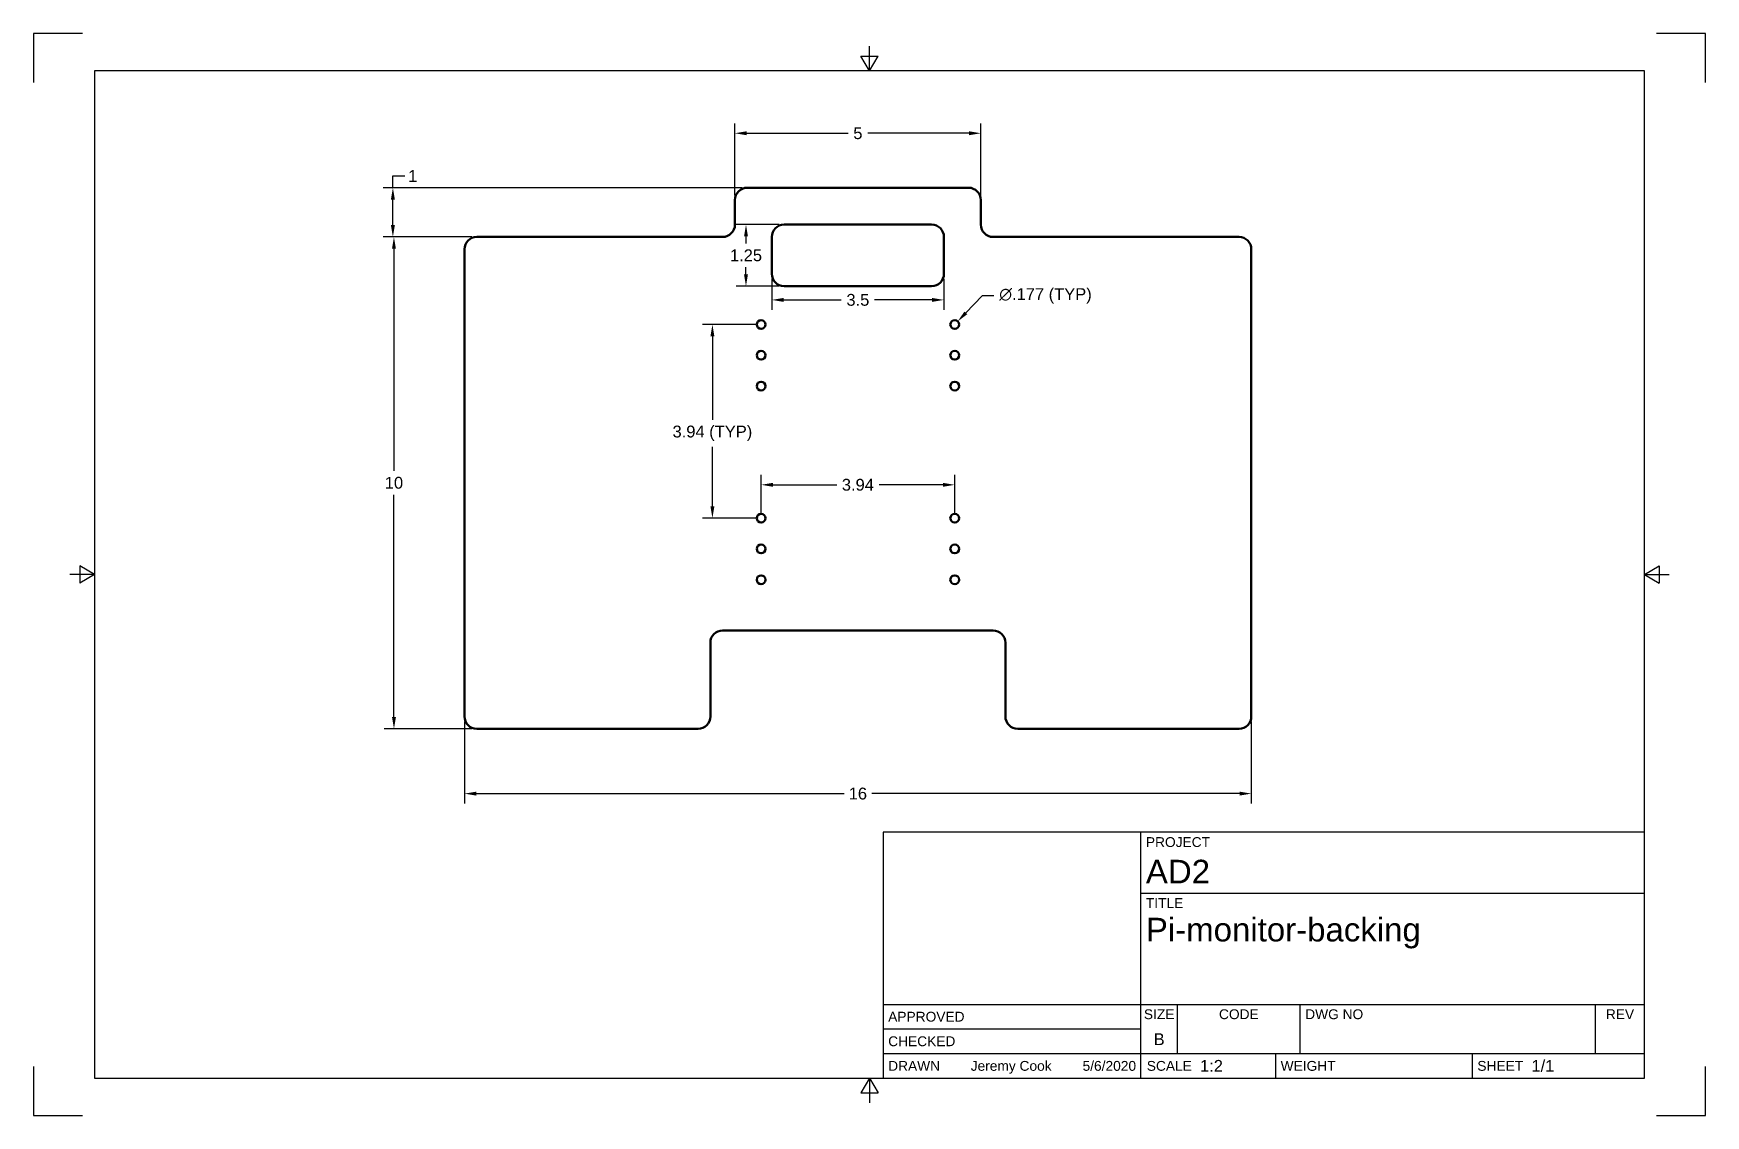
# Model space of a CAD drawing. Header units: inches. Extents: x 0 to 17, y 0 to 11.
import ezdxf
from ezdxf.enums import TextEntityAlignment as Align

# ---------------------------------------------------------------- set-up
doc = ezdxf.new("R2010")
doc.units = ezdxf.units.IN
doc.header["$LTSCALE"] = 0.75
doc.header["$MEASUREMENT"] = 0
doc.layers.add('Border', color=7, linetype='Continuous')
doc.layers.add('Titleblock', color=7, linetype='Continuous')
doc.layers.add('Dimensions', color=7, linetype='Continuous', lineweight=25)
doc.layers.add('Visible', color=7, linetype='Continuous', lineweight=50)
doc.styles.add('FusionTitle', font='')
doc.styles.get("Standard").update_dxf_attribs({"font": 'arial.ttf'})
doc.styles.get('FusionTitle').set_extended_font_data('Arial Unicode MS')
doc.dimstyles.get("Standard").update_dxf_attribs({"dimtxt": 0.12, "dimasz": 0.12, "dimexe": 0.1, "dimexo": 0.05, "dimgap": 0.06, "dimtad": 0, "dimtih": 1, "dimtoh": 1, "dimzin": 12, "dimdsep": 46, "dimtxsty": 'Standard', "dimcen": 0, "dimclrd": 256, "dimclre": 256, "dimclrt": 256, "dimazin": 3, "dimtp": 0.01, "dimtm": 0.01, "dimtfac": 1, "dimtofl": 0, "dimtmove": 0, "dimatfit": 3, "dimfxl": 1, "dimtolj": 1, "dimtzin": 12, "dimarcsym": 1})

# ---------------------------------------------------------------- blocks, each defined once
blk = doc.blocks.new('ANSI_B_SHEET')
at = {"layer": 'Border'}
for p, q in [((0.5, 11), (0, 11)), ((0, 11), (0, 10.5)), ((17, 11), (16.5, 11)), ((17, 10.5), (17, 11)), ((8.413397, 10.77), (8.586603, 10.77)), ((8.5, 10.62), (8.413397, 10.77)), ((8.5, 10.62), (8.5, 10.87)), ((8.5, 10.62), (8.586603, 10.77)), ((16.38, 10.62), (0.62, 10.62)), ((0.62, 10.62), (0.62, 0.38)), ((16.38, 0.38), (16.38, 10.62)), ((0.62, 5.5), (0.37, 5.5)), ((0.47, 5.586603), (0.47, 5.413397)), ((0.62, 5.5), (0.47, 5.586603)), ((0.62, 5.5), (0.47, 5.413397)), ((16.38, 5.5), (16.53, 5.586603)), ((16.38, 5.5), (16.63, 5.5)), ((16.38, 5.5), (16.53, 5.413397)), ((16.53, 5.586603), (16.53, 5.413397)), ((0, 0.5), (0, 0)), ((0.62, 0.38), (16.38, 0.38)), ((8.5, 0.38), (8.413397, 0.23)), ((8.5, 0.38), (8.5, 0.13)), ((8.5, 0.38), (8.586603, 0.23)), ((17, 0), (17, 0.5)), ((8.413397, 0.23), (8.586603, 0.23)), ((0, 0), (0.5, 0)), ((16.5, 0), (17, 0))]:
    blk.add_line(p, q, dxfattribs=at)
blk = doc.blocks.new('ANSI_TITLEBLOCK')
at = {"layer": 'Titleblock'}
for p, q in [((0, 2.5), (-7.74, 2.5)), ((-7.74, 2.5), (-7.74, 0)), ((-5.12, 0), (-5.12, 2.5)), ((0, 0), (0, 2.5)), ((-5.12, 1.88), (0, 1.88)), ((-7.74, 0.75), (0, 0.75)), ((-4.75, 0.25), (-4.75, 0.75)), ((-3.5, 0.25), (-3.5, 0.75)), ((-0.5, 0.25), (-0.5, 0.75)), ((-7.74, 0.5), (-5.12, 0.5)), ((-7.74, 0.25), (0, 0.25)), ((-3.75, 0), (-3.75, 0.25)), ((-1.75, 0), (-1.75, 0.25)), ((-7.74, 0), (0, 0))]:
    blk.add_line(p, q, dxfattribs=at)
at = {"layer": 'Titleblock', "style": 'FusionTitle'}
for s, p in [('PROJECT', (-5.07, 2.45)), ('TITLE', (-5.07, 1.83)), ('DWG NO', (-3.45, 0.7))]:
    blk.add_text(s, height=0.1, dxfattribs=at).set_placement(p, align=Align.TOP_LEFT)
for s, p in [('SIZE', (-4.935, 0.7)), ('CODE', (-4.125, 0.7)), ('REV', (-0.25, 0.7))]:
    blk.add_text(s, height=0.1, dxfattribs=at).set_placement(p, align=Align.TOP_CENTER)
for s, p in [('APPROVED', (-7.69, 0.625)), ('CHECKED', (-7.69, 0.375)), ('DRAWN', (-7.69, 0.125)), ('SCALE', (-5.060956, 0.125)), ('WEIGHT', (-3.7, 0.125)), ('SHEET', (-1.7, 0.125))]:
    blk.add_text(s, height=0.1, dxfattribs=at).set_placement(p, align=Align.MIDDLE_LEFT)
blk.add_attdef('PROJECT', (-5.07, 1.98), '', height=0.24, dxfattribs=at)
for tag, height, p in [('TITLE_1', 0.24, (-5.07, 1.63)), ('TITLE_2', 0.24, (-5.07, 1.29)), ('TITLE_3', 0.12, (-5.07, 0.95))]:
    blk.add_attdef(tag, text='', height=height, dxfattribs=at).set_placement(p, align=Align.TOP_LEFT)
for tag, height, p in [('APPROVED_BY', 0.1, (-6.851207, 0.625)), ('CHECKED_BY', 0.1, (-6.851207, 0.375)), ('DRAWN_BY', 0.1, (-6.851207, 0.125)), ('SCALE', 0.12, (-4.52, 0.125)), ('WEIGHT', 0.12, (-3.1, 0.125)), ('SHEET', 0.12, (-1.15, 0.125))]:
    blk.add_attdef(tag, text='', height=height, dxfattribs=at).set_placement(p, align=Align.MIDDLE_LEFT)
for tag, p in [('APPROVED_DATE', (-5.17, 0.625)), ('CHECKED_DATE', (-5.17, 0.375)), ('DRAWN_DATE', (-5.17, 0.125))]:
    blk.add_attdef(tag, text='', height=0.1, dxfattribs=at).set_placement(p, align=Align.MIDDLE_RIGHT)
for tag, p in [('SIZE', (-4.935, 0.3)), ('CODE', (-4.125, 0.3)), ('REV', (-0.25, 0.3))]:
    blk.add_attdef(tag, text='', height=0.12, dxfattribs=at).set_placement(p, align=Align.BOTTOM_CENTER)
blk.add_attdef('DWG_NO', text='', height=0.12, dxfattribs=at).set_placement((-3.45, 0.3), align=Align.BOTTOM_LEFT)
blk = doc.blocks.new('*D13')
at = {"layer": 'Defpoints', "color": 0, "transparency": 16777216}
for p in [(3.665207, 8.931521), (4.506797, 8.931521), (4.506797, 3.931521)]:
    blk.add_point(p, dxfattribs=at)
at = {"layer": 'Dimensions', "lineweight": -2, "transparency": 16777216}
for p, q in [((4.456797, 8.931521), (3.565207, 8.931521)), ((3.665207, 8.811521), (3.665207, 6.55279)), ((3.665207, 4.051521), (3.665207, 6.310253)), ((4.456797, 3.931521), (3.565207, 3.931521))]:
    blk.add_line(p, q, dxfattribs=at)
at = {"layer": 'Dimensions', "transparency": 16777216}
for points in [[(3.645207, 8.811521), (3.685207, 8.811521), (3.665207, 8.931521)], [(3.645207, 4.051521), (3.685207, 4.051521), (3.665207, 3.931521)]]:
    blk.add_solid(points, dxfattribs=at)
at = {"layer": 'Dimensions', "transparency": 16777216, "insert": (3.665207, 6.431521), "char_height": 0.12, "attachment_point": 5}
blk.add_mtext('\\A1;10', dxfattribs=at)
blk = doc.blocks.new('*D14')
at = {"layer": 'Defpoints', "color": 0, "transparency": 16777216}
for p in [(3.654353, 9.431521), (7.256797, 9.431521), (4.506797, 8.931521)]:
    blk.add_point(p, dxfattribs=at)
at = {"layer": 'Dimensions', "lineweight": -2, "transparency": 16777216}
for p, q in [((3.654353, 9.431521), (3.654353, 9.551521)), ((3.654353, 9.551521), (3.774353, 9.551521)), ((7.206797, 9.431521), (3.554353, 9.431521)), ((3.654353, 9.051521), (3.654353, 9.311521)), ((4.456797, 8.931521), (3.554353, 8.931521))]:
    blk.add_line(p, q, dxfattribs=at)
at = {"layer": 'Dimensions', "transparency": 16777216}
for points in [[(3.634353, 9.311521), (3.674353, 9.311521), (3.654353, 9.431521)], [(3.634353, 9.051521), (3.674353, 9.051521), (3.654353, 8.931521)]]:
    blk.add_solid(points, dxfattribs=at)
at = {"layer": 'Dimensions', "transparency": 16777216, "insert": (3.856454, 9.551521), "char_height": 0.12, "attachment_point": 5}
blk.add_mtext('\\A1;1', dxfattribs=at)
blk = doc.blocks.new('*D15')
at = {"layer": 'Defpoints', "color": 0, "transparency": 16777216}
for p in [(4.381797, 4.056521), (12.381797, 4.056521), (12.381797, 3.272452)]:
    blk.add_point(p, dxfattribs=at)
at = {"layer": 'Dimensions', "lineweight": -2, "transparency": 16777216}
for p, q in [((4.381797, 4.006521), (4.381797, 3.172452)), ((12.381797, 4.006521), (12.381797, 3.172452)), ((4.501797, 3.272452), (8.241538, 3.272452)), ((12.261797, 3.272452), (8.522056, 3.272452))]:
    blk.add_line(p, q, dxfattribs=at)
at = {"layer": 'Dimensions', "transparency": 16777216}
for points in [[(4.501797, 3.292452), (4.501797, 3.252452), (4.381797, 3.272452)], [(12.261797, 3.292452), (12.261797, 3.252452), (12.381797, 3.272452)]]:
    blk.add_solid(points, dxfattribs=at)
at = {"layer": 'Dimensions', "transparency": 16777216, "insert": (8.381797, 3.272452), "char_height": 0.12, "attachment_point": 5}
blk.add_mtext('\\A1;16', dxfattribs=at)
blk = doc.blocks.new('*D16')
at = {"layer": 'Defpoints', "color": 0, "transparency": 16777216}
for p in [(9.33546, 8.008799), (9.396639, 8.072747)]:
    blk.add_point(p, dxfattribs=at)
at = {"layer": 'Dimensions', "lineweight": -2, "transparency": 16777216}
for p, q in [((9.644992, 8.332339), (9.479594, 8.159456)), ((9.764992, 8.332339), (9.644992, 8.332339))]:
    blk.add_line(p, q, dxfattribs=at)
at = {"layer": 'Dimensions', "transparency": 16777216}
blk.add_solid([(9.465142, 8.173282), (9.494045, 8.145631), (9.396639, 8.072747)], dxfattribs=at)
at = {"layer": 'Dimensions', "transparency": 16777216, "insert": (10.28903, 8.332339), "char_height": 0.12, "attachment_point": 5}
blk.add_mtext('\\A1;∅.177 (TYP)', dxfattribs=at)
blk = doc.blocks.new('*D17')
at = {"layer": 'Defpoints', "color": 0, "transparency": 16777216}
for p in [(9.631797, 9.985344), (7.131797, 9.306521), (9.631797, 9.306521)]:
    blk.add_point(p, dxfattribs=at)
at = {"layer": 'Dimensions', "lineweight": -2, "transparency": 16777216}
for p, q in [((7.131797, 9.356521), (7.131797, 10.085344)), ((9.631797, 9.356521), (9.631797, 10.085344)), ((7.251797, 9.985344), (8.282016, 9.985344)), ((9.511797, 9.985344), (8.481579, 9.985344))]:
    blk.add_line(p, q, dxfattribs=at)
at = {"layer": 'Dimensions', "transparency": 16777216}
for points in [[(7.251797, 10.005344), (7.251797, 9.965344), (7.131797, 9.985344)], [(9.511797, 10.005344), (9.511797, 9.965344), (9.631797, 9.985344)]]:
    blk.add_solid(points, dxfattribs=at)
at = {"layer": 'Dimensions', "transparency": 16777216, "insert": (8.381797, 9.985344), "char_height": 0.12, "attachment_point": 5}
blk.add_mtext('\\A1;5', dxfattribs=at)
blk = doc.blocks.new('*D18')
at = {"layer": 'Defpoints', "color": 0, "transparency": 16777216}
for p in [(7.397545, 8.040773), (6.902886, 6.072269), (7.397545, 6.072269)]:
    blk.add_point(p, dxfattribs=at)
at = {"layer": 'Dimensions', "lineweight": -2, "transparency": 16777216}
for p, q in [((7.347545, 8.040773), (6.802886, 8.040773)), ((6.902886, 7.920773), (6.902886, 7.073875)), ((6.902886, 6.192269), (6.902886, 6.796549)), ((7.347545, 6.072269), (6.802886, 6.072269))]:
    blk.add_line(p, q, dxfattribs=at)
at = {"layer": 'Dimensions', "transparency": 16777216}
for points in [[(6.882886, 7.920773), (6.922886, 7.920773), (6.902886, 8.040773)], [(6.882886, 6.192269), (6.922886, 6.192269), (6.902886, 6.072269)]]:
    blk.add_solid(points, dxfattribs=at)
at = {"layer": 'Dimensions', "transparency": 16777216, "insert": (6.902886, 6.935212), "char_height": 0.12, "attachment_point": 5}
blk.add_mtext('\\A1;3.94 (TYP)', dxfattribs=at)
blk = doc.blocks.new('*D19')
at = {"layer": 'Defpoints', "color": 0, "transparency": 16777216}
for p in [(9.366049, 6.411681), (7.397545, 6.072269), (9.366049, 6.072269)]:
    blk.add_point(p, dxfattribs=at)
at = {"layer": 'Dimensions', "lineweight": -2, "transparency": 16777216}
for p, q in [((7.397545, 6.122269), (7.397545, 6.511681)), ((9.366049, 6.122269), (9.366049, 6.511681)), ((7.517545, 6.411681), (8.166231, 6.411681)), ((9.246049, 6.411681), (8.597363, 6.411681))]:
    blk.add_line(p, q, dxfattribs=at)
at = {"layer": 'Dimensions', "transparency": 16777216}
for points in [[(7.517545, 6.431681), (7.517545, 6.391681), (7.397545, 6.411681)], [(9.246049, 6.431681), (9.246049, 6.391681), (9.366049, 6.411681)]]:
    blk.add_solid(points, dxfattribs=at)
at = {"layer": 'Dimensions', "transparency": 16777216, "insert": (8.381797, 6.411681), "char_height": 0.12, "attachment_point": 5}
blk.add_mtext('\\A1;3.94', dxfattribs=at)
blk = doc.blocks.new('*D20')
at = {"layer": 'Defpoints', "color": 0, "transparency": 16777216}
for p in [(7.506797, 8.556521), (9.256797, 8.556521), (9.256797, 8.29128)]:
    blk.add_point(p, dxfattribs=at)
at = {"layer": 'Dimensions', "lineweight": -2, "transparency": 16777216}
for p, q in [((7.506797, 8.506521), (7.506797, 8.19128)), ((9.256797, 8.506521), (9.256797, 8.19128)), ((7.626797, 8.29128), (8.212152, 8.29128)), ((9.136797, 8.29128), (8.551443, 8.29128))]:
    blk.add_line(p, q, dxfattribs=at)
at = {"layer": 'Dimensions', "transparency": 16777216}
for points in [[(7.626797, 8.31128), (7.626797, 8.27128), (7.506797, 8.29128)], [(9.136797, 8.31128), (9.136797, 8.27128), (9.256797, 8.29128)]]:
    blk.add_solid(points, dxfattribs=at)
at = {"layer": 'Dimensions', "transparency": 16777216, "insert": (8.381797, 8.29128), "char_height": 0.12, "attachment_point": 5}
blk.add_mtext('\\A1;3.5', dxfattribs=at)
blk = doc.blocks.new('*D21')
at = {"layer": 'Defpoints', "color": 0, "transparency": 16777216}
for p in [(7.244239, 9.056521), (7.631797, 9.056521), (7.631797, 8.431521)]:
    blk.add_point(p, dxfattribs=at)
at = {"layer": 'Dimensions', "lineweight": -2, "transparency": 16777216}
for p, q in [((7.581797, 9.056521), (7.144239, 9.056521)), ((7.244239, 8.936521), (7.244239, 8.86529)), ((7.244239, 8.551521), (7.244239, 8.622753)), ((7.581797, 8.431521), (7.144239, 8.431521))]:
    blk.add_line(p, q, dxfattribs=at)
at = {"layer": 'Dimensions', "transparency": 16777216}
for points in [[(7.224239, 8.936521), (7.264239, 8.936521), (7.244239, 9.056521)], [(7.224239, 8.551521), (7.264239, 8.551521), (7.244239, 8.431521)]]:
    blk.add_solid(points, dxfattribs=at)
at = {"layer": 'Dimensions', "transparency": 16777216, "insert": (7.244239, 8.744021), "char_height": 0.12, "attachment_point": 5}
blk.add_mtext('\\A1;1.25', dxfattribs=at)

msp = doc.modelspace()

# ---------------------------------------------------------------- linework, layer by layer
at = {"layer": 'Visible'}
for p, q in [((9.506797, 9.431521, 0.046875), (7.256797, 9.431521, 0.046875)), ((7.131797, 9.306521, 0.046875), (7.131797, 9.056521, 0.046875)), ((9.631797, 9.056521, 0.046875), (9.631797, 9.306521, 0.046875)), ((7.631797, 9.056521, 0.046875), (9.131797, 9.056521, 0.046875)), ((7.006797, 8.931521, 0.046875), (4.506797, 8.931521, 0.046875)), ((7.506797, 8.556521, 0.046875), (7.506797, 8.931521, 0.046875)), ((9.256797, 8.931521, 0.046875), (9.256797, 8.556521, 0.046875)), ((12.256797, 8.931521, 0.046875), (9.756797, 8.931521, 0.046875)), ((4.381797, 8.806521, 0.046875), (4.381797, 4.056521, 0.046875)), ((12.381797, 4.056521, 0.046875), (12.381797, 8.806521, 0.046875)), ((9.131797, 8.431521, 0.046875), (7.631797, 8.431521, 0.046875)), ((7.006797, 4.931521, 0.046875), (9.756797, 4.931521, 0.046875)), ((6.881797, 4.056521, 0.046875), (6.881797, 4.806521, 0.046875)), ((9.881797, 4.806521, 0.046875), (9.881797, 4.056521, 0.046875)), ((4.506797, 3.931521, 0.046875), (6.756797, 3.931521, 0.046875)), ((10.006797, 3.931521, 0.046875), (12.256797, 3.931521, 0.046875))]:
    msp.add_line(p, q, dxfattribs=at)
at = {"layer": 'Visible', "extrusion": (0, 0, -1)}
for centre in [(-7.397545, 8.040773, -0.046875), (-9.366049, 8.040773, -0.046875), (-7.397545, 7.728273, -0.046875), (-9.366049, 7.728273, -0.046875), (-7.397545, 7.415773, -0.046875), (-9.366049, 7.415773, -0.046875), (-7.397545, 6.072269, -0.046875), (-9.366049, 6.072269, -0.046875), (-7.397545, 5.759769, -0.046875), (-9.366049, 5.759769, -0.046875), (-7.397545, 5.447269, -0.046875), (-9.366049, 5.447269, -0.046875)]:
    msp.add_circle(centre, 0.04425, dxfattribs=at)
for centre, start, end in [((-7.256797, 9.306521, -0.046875), 0, 90), ((-9.506797, 9.306521, -0.046875), 90, 180), ((-4.506797, 8.806521, -0.046875), 0, 90), ((-12.256797, 8.806521, -0.046875), 90, 180), ((-4.506797, 4.056521, -0.046875), 270, 0), ((-6.756797, 4.056521, -0.046875), 180, 270), ((-10.006797, 4.056521, -0.046875), 270, 0), ((-12.256797, 4.056521, -0.046875), 180, 270)]:
    msp.add_arc(centre, 0.125, start, end, dxfattribs=at)
at = {"layer": 'Visible'}
for centre, start, end in [((7.006797, 9.056521, 0.046875), 270, 0), ((7.631797, 8.931521, 0.046875), 90, 180), ((9.131797, 8.931521, 0.046875), 0, 90), ((9.756797, 9.056521, 0.046875), 180, 270), ((7.631797, 8.556521, 0.046875), 180, 270), ((9.131797, 8.556521, 0.046875), 270, 0), ((7.006797, 4.806521, 0.046875), 90, 180), ((9.756797, 4.806521, 0.046875), 0, 90)]:
    msp.add_arc(centre, 0.125, start, end, dxfattribs=at)

# ---------------------------------------------------------------- block references
at = {"layer": 'Border'}
msp.add_blockref('ANSI_B_SHEET', (0, 0), dxfattribs=at)
at = {"layer": 'Titleblock'}
msp.add_blockref('ANSI_TITLEBLOCK', (16.38, 0.38), dxfattribs=at).add_auto_attribs({'SHEET': '1/1', 'SCALE': '1:2', 'DRAWN_DATE': '5/6/2020', 'DRAWN_BY': 'Jeremy Cook', 'SIZE': 'B', 'PROJECT': 'AD2', 'TITLE_1': 'Pi-monitor-backing'})

# ---------------------------------------------------------------- dimensions: what is measured, and where the dimension line sits
at = {"layer": 'Dimensions'}
for p1, p2, distance, picture, middle in [((7.131797, 9.306521), (9.631797, 9.306521), 0.678823, '*D17', (8.381797, 9.985344)), ((7.397545, 6.072269), (9.366049, 6.072269), 0.339412, '*D19', (8.381797, 6.411681))]:
    dim = msp.add_aligned_dim(p1=p1, p2=p2, distance=distance, dimstyle='Standard', override={"dimlfac": 2, "dimclrd": 256, "dimclre": 256}, dxfattribs=at)
    dim.commit()
    dim.dimension.update_dxf_attribs({"geometry": picture, "text_midpoint": middle})
for base, p1, p2, angle, picture, middle in [((3.654353, 9.431521), (4.506797, 8.931521), (7.256797, 9.431521), 270, '*D14', (3.856454, 9.551521)), ((3.665207, 8.931521), (4.506797, 3.931521), (4.506797, 8.931521), 90, '*D13', (3.665207, 6.431521)), ((9.256797, 8.29128), (7.506797, 8.556521), (9.256797, 8.556521), 180, '*D20', (8.381797, 8.29128))]:
    dim = msp.add_linear_dim(base=base, p1=p1, p2=p2, angle=angle, dimstyle='Standard', override={"dimlfac": 2, "dimclrd": 256, "dimclre": 256}, dxfattribs=at)
    dim.commit()
    dim.dimension.update_dxf_attribs({"geometry": picture, "text_midpoint": middle})
dim = msp.add_linear_dim(base=(7.244239, 9.056521), p1=(7.631797, 8.431521), p2=(7.631797, 9.056521), angle=270, dimstyle='Standard', override={"dimlfac": 2}, dxfattribs=at)
dim.commit()
dim.dimension.update_dxf_attribs({"geometry": '*D21', "text_midpoint": (7.244239, 8.744021), "dimtype": 160})
dim = msp.add_diameter_dim_2p(p1=(9.33546, 8.008799), p2=(9.396639, 8.072747), text='<> (TYP)', dimstyle='Standard', override={"dimdec": 3, "dimlfac": 2, "dimpost": '', "dimtdec": 3}, dxfattribs=at)
dim.commit()
dim.dimension.update_dxf_attribs({"geometry": '*D16', "text_midpoint": (10.28903, 8.332339), "dimtype": 163})
dim = msp.add_linear_dim(base=(6.902886, 6.072269), p1=(7.397545, 8.040773), p2=(7.397545, 6.072269), angle=270, text='<> (TYP)', dimstyle='Standard', override={"dimlfac": 2, "dimpost": ''}, dxfattribs=at)
dim.commit()
dim.dimension.update_dxf_attribs({"geometry": '*D18', "text_midpoint": (6.902886, 6.935212), "dimtype": 161})
dim = msp.add_linear_dim(base=(12.381797, 3.272452), p1=(4.381797, 4.056521), p2=(12.381797, 4.056521), dimstyle='Standard', override={"dimlfac": 2, "dimclrd": 256, "dimclre": 256}, dxfattribs=at)
dim.commit()
dim.dimension.update_dxf_attribs({"geometry": '*D15', "text_midpoint": (8.381797, 3.272452)})

doc.saveas('drawing.dxf')
